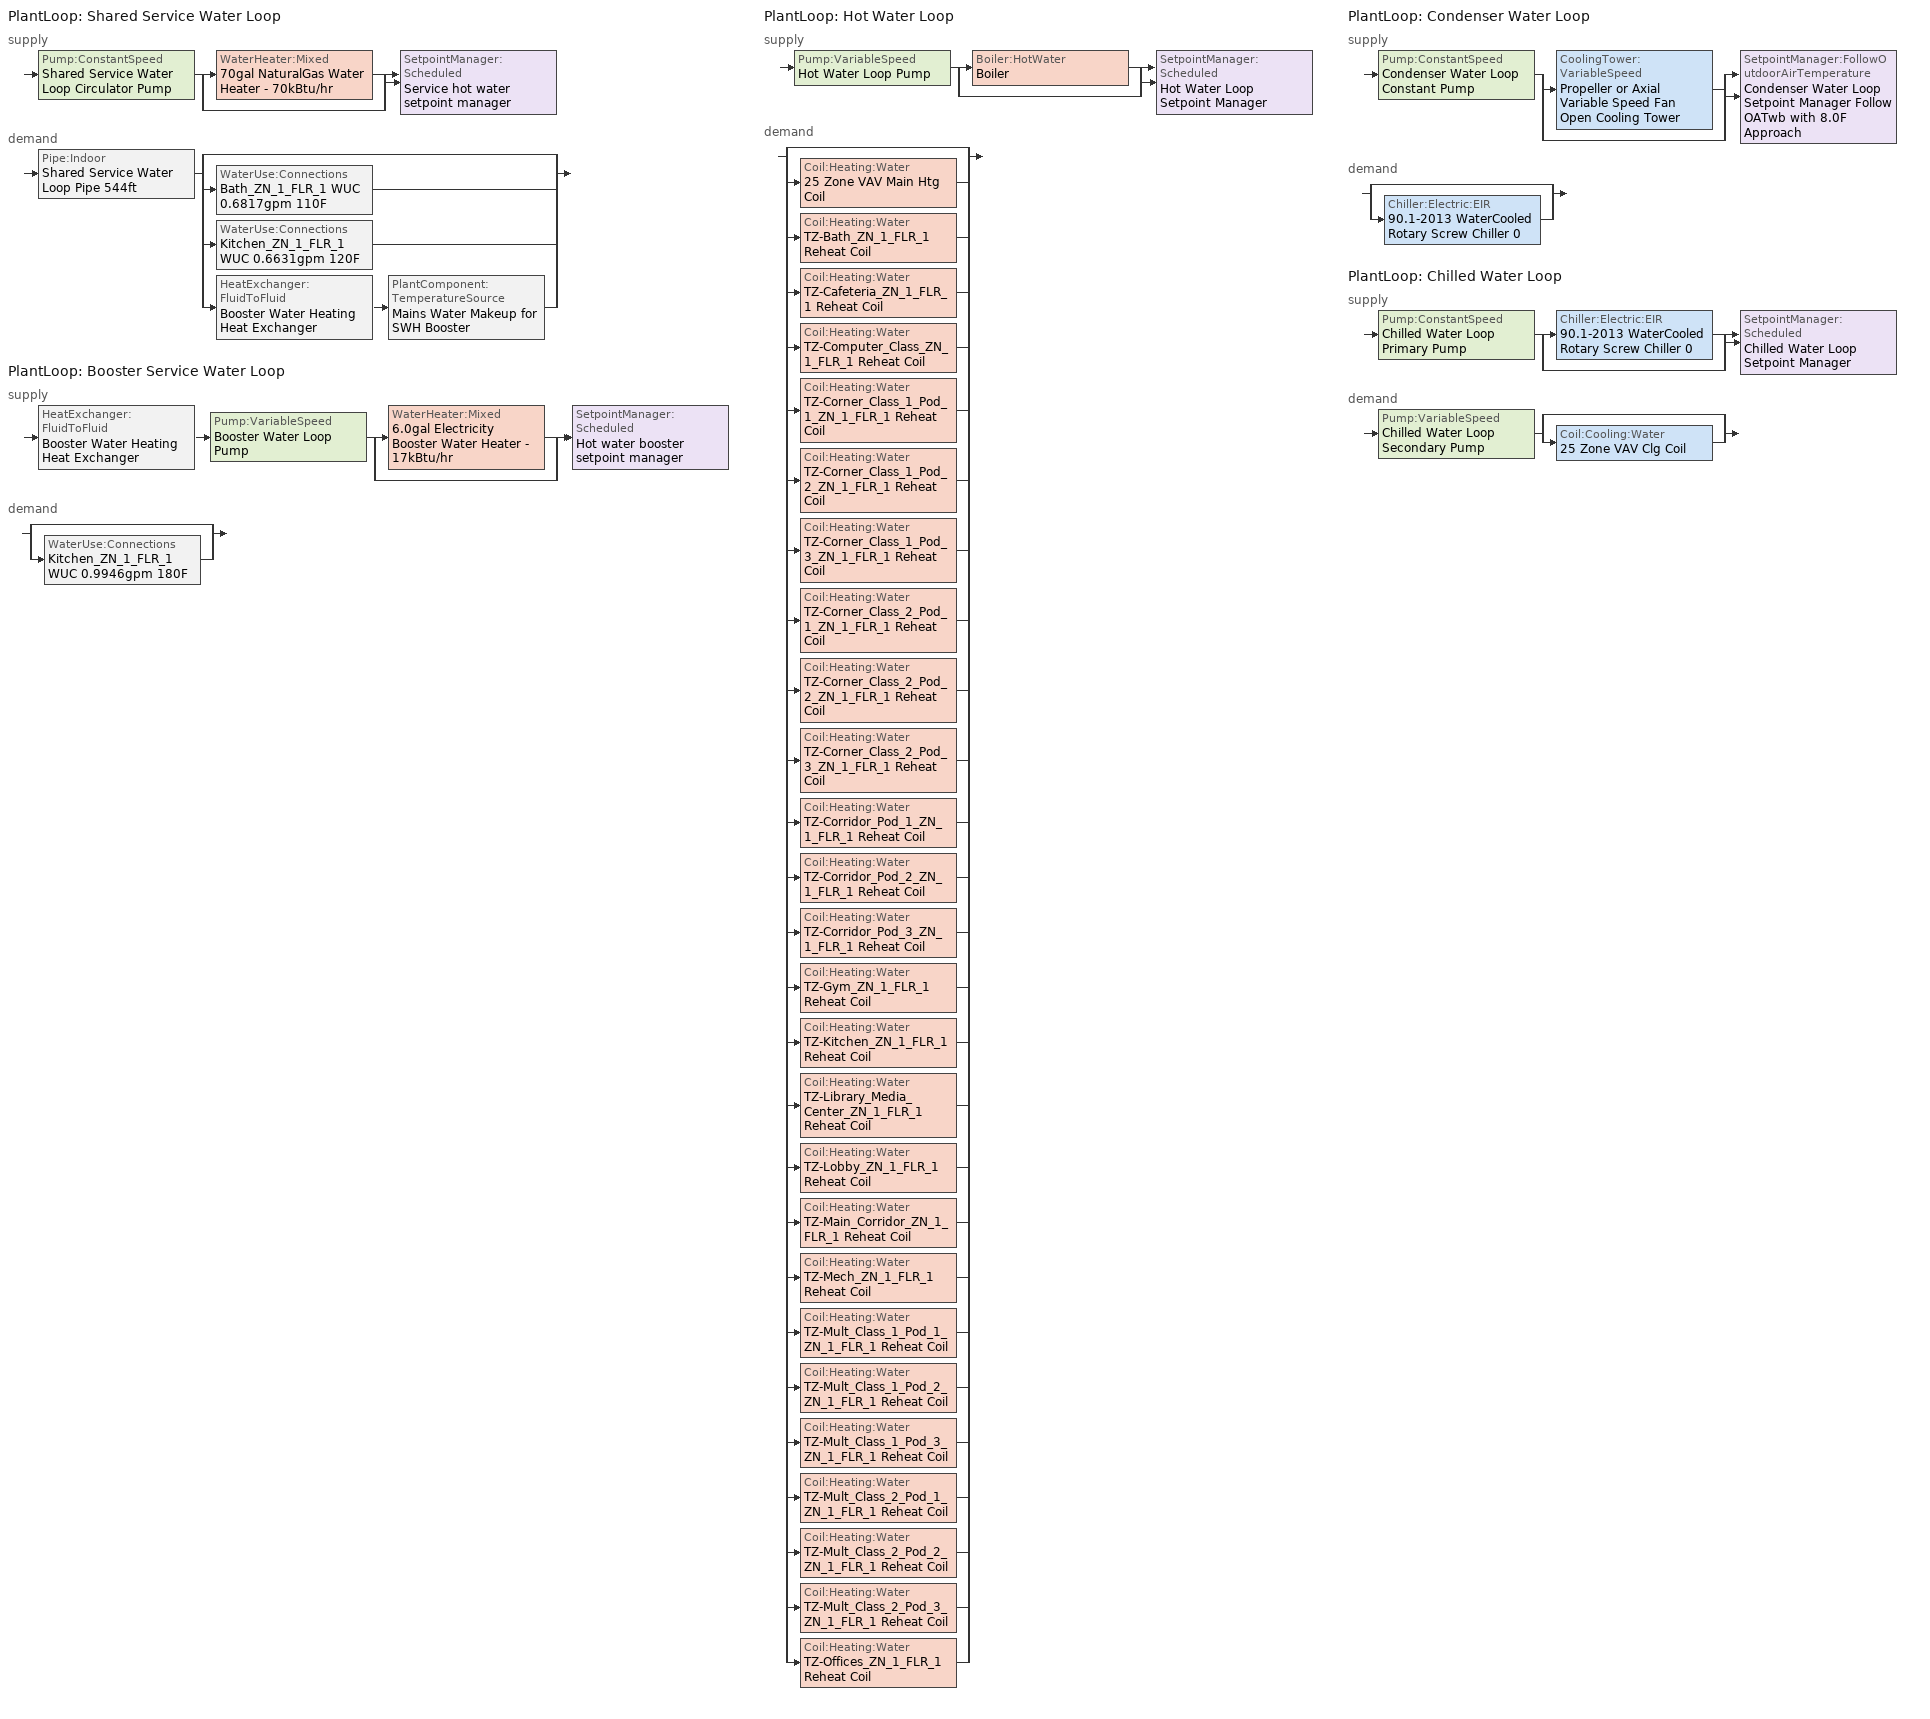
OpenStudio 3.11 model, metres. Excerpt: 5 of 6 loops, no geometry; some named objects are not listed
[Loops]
PlantLoop 'Shared Service Water Loop'
 supply: Pump:ConstantSpeed 'Shared Service Water Loop Circulator Pump' > split
  | WaterHeater:Mixed '70gal NaturalGas Water Heater - 70kBtu/hr'
  | bypass
  join > SetpointManager:Scheduled 'Service hot water setpoint manager'
 demand: Pipe:Indoor 'Shared Service Water Loop Pipe 544ft' > split
  | bypass
  | WaterUse:Connections 'Bath_ZN_1_FLR_1 WUC 0.6817gpm 110F'
  | WaterUse:Connections 'Kitchen_ZN_1_FLR_1 WUC 0.6631gpm 120F'
  | HeatExchanger:FluidToFluid 'Booster Water Heating Heat Exchanger' > PlantComponent:TemperatureSource 'Mains Water Makeup for SWH Booster'
PlantLoop 'Booster Service Water Loop'
 supply: HeatExchanger:FluidToFluid 'Booster Water Heating Heat Exchanger' > Pump:VariableSpeed 'Booster Water Loop Pump' > split
  | WaterHeater:Mixed '6.0gal Electricity Booster Water Heater - 17kBtu/hr'
  | bypass
  join > SetpointManager:Scheduled 'Hot water booster setpoint manager'
 demand: split
  | bypass
  | WaterUse:Connections 'Kitchen_ZN_1_FLR_1 WUC 0.9946gpm 180F'
PlantLoop 'Hot Water Loop'
 supply: Pump:VariableSpeed 'Hot Water Loop Pump' > split
  | Boiler:HotWater 'Boiler'
  | bypass
  join > SetpointManager:Scheduled 'Hot Water Loop Setpoint Manager'
 demand: split
  | bypass
  | Coil:Heating:Water '25 Zone VAV Main Htg Coil'
  | Coil:Heating:Water 'TZ-Bath_ZN_1_FLR_1 Reheat Coil'
  | Coil:Heating:Water 'TZ-Cafeteria_ZN_1_FLR_1 Reheat Coil'
  | Coil:Heating:Water 'TZ-Computer_Class_ZN_1_FLR_1 Reheat Coil'
  | Coil:Heating:Water 'TZ-Corner_Class_1_Pod_1_ZN_1_FLR_1 Reheat Coil'
  | Coil:Heating:Water 'TZ-Corner_Class_1_Pod_2_ZN_1_FLR_1 Reheat Coil'
  | Coil:Heating:Water 'TZ-Corner_Class_1_Pod_3_ZN_1_FLR_1 Reheat Coil'
  | Coil:Heating:Water 'TZ-Corner_Class_2_Pod_1_ZN_1_FLR_1 Reheat Coil'
  | Coil:Heating:Water 'TZ-Corner_Class_2_Pod_2_ZN_1_FLR_1 Reheat Coil'
  | Coil:Heating:Water 'TZ-Corner_Class_2_Pod_3_ZN_1_FLR_1 Reheat Coil'
  | Coil:Heating:Water 'TZ-Corridor_Pod_1_ZN_1_FLR_1 Reheat Coil'
  | Coil:Heating:Water 'TZ-Corridor_Pod_2_ZN_1_FLR_1 Reheat Coil'
  | Coil:Heating:Water 'TZ-Corridor_Pod_3_ZN_1_FLR_1 Reheat Coil'
  | Coil:Heating:Water 'TZ-Gym_ZN_1_FLR_1 Reheat Coil'
  | Coil:Heating:Water 'TZ-Kitchen_ZN_1_FLR_1 Reheat Coil'
  | Coil:Heating:Water 'TZ-Library_Media_Center_ZN_1_FLR_1 Reheat Coil'
  | Coil:Heating:Water 'TZ-Lobby_ZN_1_FLR_1 Reheat Coil'
  | Coil:Heating:Water 'TZ-Main_Corridor_ZN_1_FLR_1 Reheat Coil'
  | Coil:Heating:Water 'TZ-Mech_ZN_1_FLR_1 Reheat Coil'
  | Coil:Heating:Water 'TZ-Mult_Class_1_Pod_1_ZN_1_FLR_1 Reheat Coil'
  | Coil:Heating:Water 'TZ-Mult_Class_1_Pod_2_ZN_1_FLR_1 Reheat Coil'
  | Coil:Heating:Water 'TZ-Mult_Class_1_Pod_3_ZN_1_FLR_1 Reheat Coil'
  | Coil:Heating:Water 'TZ-Mult_Class_2_Pod_1_ZN_1_FLR_1 Reheat Coil'
  | Coil:Heating:Water 'TZ-Mult_Class_2_Pod_2_ZN_1_FLR_1 Reheat Coil'
  | Coil:Heating:Water 'TZ-Mult_Class_2_Pod_3_ZN_1_FLR_1 Reheat Coil'
  | Coil:Heating:Water 'TZ-Offices_ZN_1_FLR_1 Reheat Coil'
PlantLoop 'Condenser Water Loop'
 supply: Pump:ConstantSpeed 'Condenser Water Loop Constant Pump' > split
  | CoolingTower:VariableSpeed 'Propeller or Axial Variable Speed Fan Open Cooling Tower'
  | bypass
  join > SetpointManager:FollowOutdoorAirTemperature 'Condenser Water Loop Setpoint Manager Follow OATwb with 8.0F Approach'
 demand: split
  | bypass
  | Chiller:Electric:EIR '90.1-2013 WaterCooled  Rotary Screw Chiller 0'
PlantLoop 'Chilled Water Loop'
 supply: Pump:ConstantSpeed 'Chilled Water Loop Primary Pump' > split
  | Chiller:Electric:EIR '90.1-2013 WaterCooled  Rotary Screw Chiller 0'
  | bypass
  join > SetpointManager:Scheduled 'Chilled Water Loop Setpoint Manager'
 demand: Pump:VariableSpeed 'Chilled Water Loop Secondary Pump' > split
  | bypass
  | Coil:Cooling:Water '25 Zone VAV Clg Coil'
[Construction]
Copper pipe 0.75in type L with 0.5in fiberglass batt: Fiberglass batt 0.5in, Copper pipe 0.75in type L
[Material] Roughness=Smooth; Thermal Absorptance=0.9; Solar Absorptance=0.7; Visible Absorptance=0.7
Name | Thickness {m} | Conductivity {W/m-K} | Density {kg/m3} | Specific Heat {J/kg-K}
Copper pipe 0.75in type L | 0.001143 | 386 | 8906.27 | 385.1856
Fiberglass batt 0.5in | 0.0127 | 0.0663448 | 11.2129 | 837.36
[WaterUse:Equipment:Definition] Sensible Fraction Schedule=Fraction Sensible - 0.2; Latent Fraction Schedule=Fraction Latent - 0.05
Name | Peak Flow Rate {m3/s} | Target Temperature Schedule
Bath_ZN_1_FLR_1 Water Use 0.6817gpm 110F | 4.30095e-05 | Mixed Water At Faucet Temp - 110F
Kitchen_ZN_1_FLR_1 Dishwasher Booster 0.9946gpm 180F | 6.27486e-05 | Mixed Water At Faucet Temp - 180F
Kitchen_ZN_1_FLR_1 Water Use 0.6631gpm 120F | 4.18324e-05 | Mixed Water At Faucet Temp - 120F
[WaterUse:Equipment] Flow Rate Fraction Schedule=SchoolPrimary BLDG_SWH_SCH
Name | Water Use Equipment Definition | Space
Bath_ZN_1_FLR_1 Service Water Use 0.6817gpm 110F | Bath_ZN_1_FLR_1 Water Use 0.6817gpm 110F | Bath_ZN_1_FLR_1
Kitchen_ZN_1_FLR_1 Service Water Use 0.9946gpm 180F | Kitchen_ZN_1_FLR_1 Dishwasher Booster 0.9946gpm 180F | Kitchen_ZN_1_FLR_1
Kitchen_ZN_1_FLR_1 Service Water Use 0.6631gpm 120F | Kitchen_ZN_1_FLR_1 Water Use 0.6631gpm 120F | Kitchen_ZN_1_FLR_1
[WaterUse:Connections] Drain Water Heat Exchanger Type=None; Drain Water Heat Exchanger Destination=Plant
Name | Water Use Equipment Name 1
Bath_ZN_1_FLR_1 WUC 0.6817gpm 110F | Bath_ZN_1_FLR_1 Service Water Use 0.6817gpm 110F
Kitchen_ZN_1_FLR_1 WUC 0.9946gpm 180F | Kitchen_ZN_1_FLR_1 Service Water Use 0.9946gpm 180F
Kitchen_ZN_1_FLR_1 WUC 0.6631gpm 120F | Kitchen_ZN_1_FLR_1 Service Water Use 0.6631gpm 120F
[PlantLoop] Glycol Concentration=0; Plant Loop Volume {m3}=Autocalculate; Load Distribution Scheme=Optimal
Name | Maximum Loop Temperature {C} | Minimum Loop Temperature {C} | Fluid Type | Common Pipe Simulation
Shared Service Water Loop | 82.2222 | 51.6667
Booster Service Water Loop
Hot Water Loop |  | 10 | Water
Condenser Water Loop | 80 | 5
Chilled Water Loop | 40 | 1 |  | CommonPipe
[Sizing:Plant]
Name | Loop Type | Design Loop Exit Temperature {C} | Loop Design Temperature Difference {deltaC} | Sizing Option | Zone Timesteps in Averaging Window | Coincident Sizing Factor Mode
Shared Service Water Loop | Heating | 60 | 5 | NonCoincident | 1 | None
Booster Service Water Loop | Heating | 82.2222 | 5 | NonCoincident | 1 | None
Hot Water Loop | Heating | 82.2222 | 11.1111 | NonCoincident | 1 | None
Condenser Water Loop | Condenser | 29.4444 | 5.55556 | Coincident | 6 | GlobalCoolingSizingFactor
Chilled Water Loop | Cooling | 6.66667 | 5.61111 | NonCoincident | 1 | None
[SetpointManager:Scheduled] Control Variable=Temperature
Name | Schedule | Setpoint Node or NodeList
Service hot water setpoint manager | Service Water Loop Temp - 140F | Shared Service Water Loop Supply Outlet Node
Hot water booster setpoint manager | Service Water Booster Temp - 180F | Booster Service Water Loop Supply Outlet Node
Hot Water Loop Setpoint Manager | Hot Water Loop Temp - 180F | Hot Water Loop Supply Outlet Node
Chilled Water Loop Setpoint Manager | Chilled Water Loop Temp - 44F | Chilled Water Loop Supply Outlet Node
[Pump:ConstantSpeed] Rated Flow Rate {m3/s}=autosize; Rated Power Consumption {W}=autosize; Fraction of Motor Inefficiencies to Fluid Stream=0; Pump Control Type=Intermittent; Design Power Sizing Method=PowerPerFlowPerPressure; Design Electric Power per Unit Flow Rate {W/(m3/s)}=348701.1; Design Shaft Power per Unit Flow Rate per Unit Head {W-s/m3-Pa}=1.28205
Name | Rated Pump Head {Pa} | Motor Efficiency
Shared Service Water Loop Circulator Pump | 29890.7 | 0.3
Condenser Water Loop Constant Pump | 148557 | 0.9
Chilled Water Loop Primary Pump | 44836 | 0.9
[WaterHeater:Mixed] Deadband Temperature Difference {deltaC}=2; Heater Control Type=Cycle; Off Cycle Parasitic Fuel Consumption Rate {W}=0; Off Cycle Parasitic Heat Fraction to Tank=0.8; On Cycle Parasitic Fuel Consumption Rate {W}=0; Ambient Temperature Indicator=Schedule; Ambient Temperature Schedule=Water Heater Ambient Temp Schedule 71.6F; Use Side Effectiveness=1; Source Side Effectiveness=1; Use Side Design Flow Rate {m3/s}=autosize; Source Side Design Flow Rate {m3/s}=autosize; Indirect Water Heating Recovery Time {hr}=1.5; Source Side Flow Control Mode=IndirectHeatPrimarySetpoint
Name | Tank Volume {m3} | Setpoint Temperature Schedule | Maximum Temperature Limit {C} | Heater Maximum Capacity {W} | Heater Fuel Type | Heater Thermal Efficiency | Off Cycle Parasitic Fuel Type | On Cycle Parasitic Fuel Type | Off Cycle Loss Coefficient to Ambient Temperature {W/K} | On Cycle Loss Coefficient to Ambient Temperature {W/K}
70gal NaturalGas Water Heater - 70kBtu/hr | 0.266183 | Service Water Loop Temp - 140F | 60 | 20608.2 | NaturalGas | 0.78 | NaturalGas | NaturalGas | 6 | 6
6.0gal Electricity Booster Water Heater - 17kBtu/hr | 0.0227125 | Service Water Loop Temp - 180F | 82.2222 | 4877.35 | Electricity | 1 | Electricity | Electricity | 1.053 | 1.053
[WaterHeater:Sizing] Design Mode=PeakDraw; Time Storage Can Meet Peak Draw {hr}=0.538503; Nominal Tank Volume for Autosizing Plant Connections {m3}=1
Name | Time for Tank Recovery {hr}
70gal NaturalGas Water Heater - 70kBtu/hr | 0.5
6.0gal Electricity Booster Water Heater - 17kBtu/hr | 1
[Pipe:Indoor]
Shared Service Water Loop Pipe 544ft: Construction=Copper pipe 0.75in type L with 0.5in fiberglass batt; Environment Type=Schedule; Ambient Temperature Schedule=Shared Service Water Loop Piping Air Temp - 70F; Ambient Air Velocity Schedule=Shared Service Water Loop Piping Air Velocity - 0.67mph; Pipe Inside Diameter {m}=0.019939; Pipe Length {m}=165.783
[Pump:VariableSpeed] Skin Loss Radiative Fraction=0.5; Design Power Sizing Method=PowerPerFlowPerPressure; Design Electric Power per Unit Flow Rate {W/(m3/s)}=348701.1; Design Shaft Power per Unit Flow Rate per Unit Head {W-s/m3-Pa}=1.28205; Design Minimum Flow Rate Fraction=0
Name | Rated Pump Head {Pa} | Rated Power Consumption {W} | Motor Efficiency | Minimum Flow Rate {m3/s} | Pump Control Type | Fraction of Motor Inefficiencies to Fluid Stream | Coefficient 1 of the Part Load Performance Curve | Coefficient 2 of the Part Load Performance Curve | Coefficient 3 of the Part Load Performance Curve | Coefficient 4 of the Part Load Performance Curve
Booster Water Loop Pump | 0 | 0 | 1 | 0 | Continuous
Hot Water Loop Pump | 179344 |  | 0.9 |  | Intermittent
Chilled Water Loop Secondary Pump | 134508 |  | 0.9 |  | Intermittent | 0 | 0 | 0.0205 | 0.4101 | 0.5753
[HeatExchanger:FluidToFluid]
Booster Water Heating Heat Exchanger: Loop Demand Side Design Flow Rate {m3/s}=autosize; Loop Supply Side Design Flow Rate {m3/s}=autosize; Heat Exchange Model Type=Ideal; Heat Exchanger U-Factor Times Area Value {W/K}=autosize; Control Type=UncontrolledOn; Minimum Temperature Difference to Activate Heat Exchanger {deltaC}=0.01; Heat Transfer Metering End Use Type=LoopToLoop; Component Override Cooling Control Temperature Mode=Loop; Sizing Factor=1; Operation Minimum Temperature Limit {C}=0; Operation Maximum Temperature Limit {C}=100
[PlantComponent:TemperatureSource]
Mains Water Makeup for SWH Booster: Design Volume Flow Rate {m3/s}=autosize; Temperature Specification Type=Scheduled; Source Temperature {C}=12.4667; Source Temperature Schedule=Booster Water Makeup Temperature
[Boiler:HotWater]
Boiler: Fuel Type=NaturalGas; Nominal Thermal Efficiency=0.78; Efficiency Curve Temperature Evaluation Variable=LeavingBoiler; Minimum Part Load Ratio=0; Maximum Part Load Ratio=1.2; Optimum Part Load Ratio=1; Water Outlet Upper Temperature Limit {C}=95; Boiler Flow Mode=LeavingSetpointModulated; On Cycle Parasitic Electric Load {W}=0; Off Cycle Parasitic Fuel Load {W}=0; Sizing Factor=1
[SetpointManager:FollowOutdoorAirTemperature]
Condenser Water Loop Setpoint Manager Follow OATwb with 8.0F Approach: Control Variable=Temperature; Reference Temperature Type=OutdoorAirWetBulb; Offset Temperature Difference {deltaC}=4.44444; Maximum Setpoint Temperature {C}=29.4444; Minimum Setpoint Temperature {C}=21.1111; Setpoint Node or NodeList=Condenser Water Loop Supply Outlet Node
[CoolingTower:VariableSpeed]
Propeller or Axial Variable Speed Fan Open Cooling Tower: Model Type=CoolToolsCrossFlow; Design Inlet Air Wet-Bulb Temperature {C}=25; Design Approach Temperature {deltaC}=4.44444; Design Range Temperature {deltaC}=5.55556; Design Water Flow Rate {m3/s}=autosize; Design Air Flow Rate {m3/s}=autosize; Design Fan Power {W}=autosize; Fan Power Ratio Function of Air Flow Rate Ratio Curve=VSD-TWR-FAN-FPLR; Minimum Air Flow Rate Ratio=0.2; Fraction of Tower Capacity in Free Convection Regime=0.125; Basin Heater Capacity {W/K}=0; Basin Heater Setpoint Temperature {C}=2; Evaporation Loss Mode=SaturatedExit; Evaporation Loss Factor {percent/K}=0.2; Drift Loss Percent {percent}=0.008; Blowdown Calculation Mode=ConcentrationRatio; Blowdown Concentration Ratio=3; Number of Cells=1; Sizing Factor=1
[Chiller:Electric:EIR]
90.1-2013 WaterCooled  Rotary Screw Chiller 0: Reference Capacity {W}=Autosize; Reference COP {W/W}=5.32879; Reference Leaving Chilled Water Temperature {C}=6.66667; Reference Entering Condenser Fluid Temperature {C}=35; Reference Chilled Water Flow Rate {m3/s}=Autosize; Cooling Capacity Function of Temperature Curve=Curve Biquadratic 1; Electric Input to Cooling Output Ratio Function of Temperature Curve=Curve Biquadratic 2; Electric Input to Cooling Output Ratio Function of Part Load Ratio Curve=Curve Quadratic 1; Minimum Part Load Ratio=0.15; Maximum Part Load Ratio=1; Optimum Part Load Ratio=1; Minimum Unloading Ratio=0.25; Condenser Type=WaterCooled; Leaving Chilled Water Lower Temperature Limit {C}=2.22222; Chiller Flow Mode=ConstantFlow; Design Heat Recovery Water Flow Rate {m3/s}=Autosize; Sizing Factor=1; Basin Heater Setpoint Temperature {C}=10; Condenser Heat Recovery Relative Capacity Fraction=1; Condenser Flow Control=ConstantFlow; Condenser Minimum Flow Fraction=0.2; Thermosiphon Minimum Temperature Difference=0
[Coil:Heating:Water] Availability Schedule=Always On Discrete; Rated Inlet Water Temperature {C}=82.2222; Rated Outlet Water Temperature {C}=71.1111
Name | Rated Inlet Air Temperature {C} | Rated Outlet Air Temperature {C}
25 Zone VAV Main Htg Coil | 7.22222 | 12.7778
TZ-Bath_ZN_1_FLR_1 Reheat Coil; TZ-Cafeteria_ZN_1_FLR_1 Reheat Coil; TZ-Computer_Class_ZN_1_FLR_1 Reheat Coil; TZ-Corner_Class_1_Pod_1_ZN_1_FLR_1 Reheat Coil; TZ-Corner_Class_1_Pod_2_ZN_1_FLR_1 Reheat Coil; TZ-Corner_Class_1_Pod_3_ZN_1_FLR_1 Reheat Coil; TZ-Corner_Class_2_Pod_1_ZN_1_FLR_1 Reheat Coil; TZ-Corner_Class_2_Pod_2_ZN_1_FLR_1 Reheat Coil; TZ-Corner_Class_2_Pod_3_ZN_1_FLR_1 Reheat Coil; TZ-Corridor_Pod_1_ZN_1_FLR_1 Reheat Coil; TZ-Corridor_Pod_2_ZN_1_FLR_1 Reheat Coil; TZ-Corridor_Pod_3_ZN_1_FLR_1 Reheat Coil; TZ-Gym_ZN_1_FLR_1 Reheat Coil; TZ-Kitchen_ZN_1_FLR_1 Reheat Coil; TZ-Library_Media_Center_ZN_1_FLR_1 Reheat Coil; TZ-Lobby_ZN_1_FLR_1 Reheat Coil; TZ-Main_Corridor_ZN_1_FLR_1 Reheat Coil; TZ-Mech_ZN_1_FLR_1 Reheat Coil; TZ-Mult_Class_1_Pod_1_ZN_1_FLR_1 Reheat Coil; TZ-Mult_Class_1_Pod_2_ZN_1_FLR_1 Reheat Coil; TZ-Mult_Class_1_Pod_3_ZN_1_FLR_1 Reheat Coil; TZ-Mult_Class_2_Pod_1_ZN_1_FLR_1 Reheat Coil; TZ-Mult_Class_2_Pod_2_ZN_1_FLR_1 Reheat Coil; TZ-Mult_Class_2_Pod_3_ZN_1_FLR_1 Reheat Coil; TZ-Offices_ZN_1_FLR_1 Reheat Coil | 12.7778 | 40
[Controller:WaterCoil] Minimum Actuated Flow {m3/s}=0
Name | Water Coil | Action | Controller Convergence Tolerance {deltaC}
25 Zone VAV Main Htg Coil Controller | 25 Zone VAV Main Htg Coil | Normal | 0.1
25 Zone VAV Clg Coil Controller | 25 Zone VAV Clg Coil | Reverse
TZ-Bath_ZN_1_FLR_1 Reheat Coil Controller | TZ-Bath_ZN_1_FLR_1 Reheat Coil | Normal | 0.1
TZ-Cafeteria_ZN_1_FLR_1 Reheat Coil Controller | TZ-Cafeteria_ZN_1_FLR_1 Reheat Coil | Normal | 0.1
TZ-Computer_Class_ZN_1_FLR_1 Reheat Coil Controller | TZ-Computer_Class_ZN_1_FLR_1 Reheat Coil | Normal | 0.1
TZ-Corner_Class_1_Pod_1_ZN_1_FLR_1 Reheat Coil Controller | TZ-Corner_Class_1_Pod_1_ZN_1_FLR_1 Reheat Coil | Normal | 0.1
TZ-Corner_Class_1_Pod_2_ZN_1_FLR_1 Reheat Coil Controller | TZ-Corner_Class_1_Pod_2_ZN_1_FLR_1 Reheat Coil | Normal | 0.1
TZ-Corner_Class_1_Pod_3_ZN_1_FLR_1 Reheat Coil Controller | TZ-Corner_Class_1_Pod_3_ZN_1_FLR_1 Reheat Coil | Normal | 0.1
TZ-Corner_Class_2_Pod_1_ZN_1_FLR_1 Reheat Coil Controller | TZ-Corner_Class_2_Pod_1_ZN_1_FLR_1 Reheat Coil | Normal | 0.1
TZ-Corner_Class_2_Pod_2_ZN_1_FLR_1 Reheat Coil Controller | TZ-Corner_Class_2_Pod_2_ZN_1_FLR_1 Reheat Coil | Normal | 0.1
TZ-Corner_Class_2_Pod_3_ZN_1_FLR_1 Reheat Coil Controller | TZ-Corner_Class_2_Pod_3_ZN_1_FLR_1 Reheat Coil | Normal | 0.1
TZ-Corridor_Pod_1_ZN_1_FLR_1 Reheat Coil Controller | TZ-Corridor_Pod_1_ZN_1_FLR_1 Reheat Coil | Normal | 0.1
TZ-Corridor_Pod_2_ZN_1_FLR_1 Reheat Coil Controller | TZ-Corridor_Pod_2_ZN_1_FLR_1 Reheat Coil | Normal | 0.1
TZ-Corridor_Pod_3_ZN_1_FLR_1 Reheat Coil Controller | TZ-Corridor_Pod_3_ZN_1_FLR_1 Reheat Coil | Normal | 0.1
TZ-Gym_ZN_1_FLR_1 Reheat Coil Controller | TZ-Gym_ZN_1_FLR_1 Reheat Coil | Normal | 0.1
TZ-Kitchen_ZN_1_FLR_1 Reheat Coil Controller | TZ-Kitchen_ZN_1_FLR_1 Reheat Coil | Normal | 0.1
TZ-Library_Media_Center_ZN_1_FLR_1 Reheat Coil Controller | TZ-Library_Media_Center_ZN_1_FLR_1 Reheat Coil | Normal | 0.1
TZ-Lobby_ZN_1_FLR_1 Reheat Coil Controller | TZ-Lobby_ZN_1_FLR_1 Reheat Coil | Normal | 0.1
TZ-Main_Corridor_ZN_1_FLR_1 Reheat Coil Controller | TZ-Main_Corridor_ZN_1_FLR_1 Reheat Coil | Normal | 0.1
TZ-Mech_ZN_1_FLR_1 Reheat Coil Controller | TZ-Mech_ZN_1_FLR_1 Reheat Coil | Normal | 0.1
TZ-Mult_Class_1_Pod_1_ZN_1_FLR_1 Reheat Coil Controller | TZ-Mult_Class_1_Pod_1_ZN_1_FLR_1 Reheat Coil | Normal | 0.1
TZ-Mult_Class_1_Pod_2_ZN_1_FLR_1 Reheat Coil Controller | TZ-Mult_Class_1_Pod_2_ZN_1_FLR_1 Reheat Coil | Normal | 0.1
TZ-Mult_Class_1_Pod_3_ZN_1_FLR_1 Reheat Coil Controller | TZ-Mult_Class_1_Pod_3_ZN_1_FLR_1 Reheat Coil | Normal | 0.1
TZ-Mult_Class_2_Pod_1_ZN_1_FLR_1 Reheat Coil Controller | TZ-Mult_Class_2_Pod_1_ZN_1_FLR_1 Reheat Coil | Normal | 0.1
TZ-Mult_Class_2_Pod_2_ZN_1_FLR_1 Reheat Coil Controller | TZ-Mult_Class_2_Pod_2_ZN_1_FLR_1 Reheat Coil | Normal | 0.1
TZ-Mult_Class_2_Pod_3_ZN_1_FLR_1 Reheat Coil Controller | TZ-Mult_Class_2_Pod_3_ZN_1_FLR_1 Reheat Coil | Normal | 0.1
TZ-Offices_ZN_1_FLR_1 Reheat Coil Controller | TZ-Offices_ZN_1_FLR_1 Reheat Coil | Normal | 0.1
[Coil:Cooling:Water]
25 Zone VAV Clg Coil: Availability Schedule=Always On Discrete; Design Inlet Water Temperature {C}=Autosize; Heat Exchanger Configuration=CrossFlow
[Schedule:Constant]
Name | Value
Always On Discrete | 1
Booster Water Makeup Temperature | 12.4667
[Schedule:Ruleset]
SchoolPrimary BLDG_SWH_SCH: Default Day Schedule=SchoolPrimary BLDG_SWH_SCH Default; Summer Design Day Schedule=SchoolPrimary BLDG_SWH_SCH Summer Design Day; Winter Design Day Schedule=SchoolPrimary BLDG_SWH_SCH Winter Design Day
Fraction Sensible - 0.2: Default Day Schedule=Fraction Sensible - 0.2 Default
Fraction Latent - 0.05: Default Day Schedule=Fraction Latent - 0.05 Default
Mixed Water At Faucet Temp - 110F: Default Day Schedule=Mixed Water At Faucet Temp - 110F Default
Mixed Water At Faucet Temp - 180F: Default Day Schedule=Mixed Water At Faucet Temp - 180F Default
Mixed Water At Faucet Temp - 120F: Default Day Schedule=Mixed Water At Faucet Temp - 120F Default
Service Water Loop Temp - 140F: Default Day Schedule=Service Water Loop Temp - 140F Default
Water Heater Ambient Temp Schedule 71.6F: Default Day Schedule=Water Heater Ambient Temp Schedule 71.6F Default
Shared Service Water Loop Piping Air Temp - 70F: Default Day Schedule=Shared Service Water Loop Piping Air Temp - 70F Default
Shared Service Water Loop Piping Air Velocity - 0.67mph: Default Day Schedule=Shared Service Water Loop Piping Air Velocity - 0.67mph Default
Service Water Loop Temp - 180F: Default Day Schedule=Service Water Loop Temp - 180F Default
Service Water Booster Temp - 180F: Default Day Schedule=Service Water Booster Temp - 180F Default
Hot Water Loop Temp - 180F: Default Day Schedule=Hot Water Loop Temp - 180F Default
Chilled Water Loop Temp - 44F: Default Day Schedule=Chilled Water Loop Temp - 44F Default
[Schedule:Day]
SchoolPrimary BLDG_SWH_SCH Default; SchoolPrimary BLDG_SWH_SCH Sat Day; SchoolPrimary BLDG_SWH_SCH Sun|Sat Day; SchoolPrimary BLDG_SWH_SCH Sun|Sat Day 1: No, 24, 0, 0
SchoolPrimary BLDG_SWH_SCH Summer Design Day: No, 7, 0, 0.05, 8, 0, 0.1, 9, 0, 0.34, 10, 0, 0.6, 11, 0, 0.63, 12, 0, 0.72, 13, 0, 0.79, 14, 0, 0.83, 15, 0, 0.61, 16, 0, 0.65, 18, 0, 0.1, 19, 0, 0.19, 20, 0, 0.25, 22, 0, 0.22, 23, 0, 0.12, 24, 0, 0.09
SchoolPrimary BLDG_SWH_SCH Wkdy Day; SchoolPrimary BLDG_SWH_SCH Wkdy Day 2: No, 8, 0, 0, 9, 0, 0.34, 10, 0, 0.6, 11, 0, 0.63, 12, 0, 0.72, 13, 0, 0.79, 14, 0, 0.83, 15, 0, 0.61, 16, 0, 0.65, 18, 0, 0.1, 19, 0, 0.19, 20, 0, 0.25, 24, 0, 0
SchoolPrimary BLDG_SWH_SCH Wkdy Day 1: No, 8, 0, 0, 18, 0, 0.1, 19, 0, 0.19, 20, 0, 0.25, 24, 0, 0
SchoolPrimary BLDG_SWH_SCH Winter Design Day: No, 9, 0, 0.03, 13, 0, 0.05, 24, 0, 0.03
Fraction Sensible - 0.2 Default: 24, 0, 0.2
Fraction Latent - 0.05 Default: 24, 0, 0.05
Mixed Water At Faucet Temp - 110F Default: 24, 0, 43.3333
Mixed Water At Faucet Temp - 180F Default; Service Water Loop Temp - 180F Default; Service Water Booster Temp - 180F Default; Hot Water Loop Temp - 180F Default: 24, 0, 82.2222
Mixed Water At Faucet Temp - 120F Default: 24, 0, 48.8889
Service Water Loop Temp - 140F Default: 24, 0, 60
Water Heater Ambient Temp Schedule 71.6F Default: 24, 0, 22
Shared Service Water Loop Piping Air Temp - 70F Default: 24, 0, 21.1
Shared Service Water Loop Piping Air Velocity - 0.67mph Default: 24, 0, 0.3
Chilled Water Loop Temp - 44F Default: 24, 0, 6.66667
[Schedule:Rule] Schedule Ruleset=SchoolPrimary BLDG_SWH_SCH; Date Specification Type=DateRange
Name | Rule Order | Day Schedule | Apply Saturday | Start Month | Start Day | End Month | End Day | Apply Sunday | Apply Monday | Apply Tuesday | Apply Wednesday | Apply Thursday | Apply Friday
Schedule Rule 78 | 5 | SchoolPrimary BLDG_SWH_SCH Sat Day | Yes | 9 | 16 | 12 | 31
Schedule Rule 79 | 4 | SchoolPrimary BLDG_SWH_SCH Sun|Sat Day | Yes | 1 | 1 | 6 | 15 | Yes
Schedule Rule 80 | 3 | SchoolPrimary BLDG_SWH_SCH Sun|Sat Day 1 | Yes | 6 | 16 | 9 | 15 | Yes
Schedule Rule 81 | 2 | SchoolPrimary BLDG_SWH_SCH Wkdy Day |  | 1 | 1 | 6 | 15 |  | Yes | Yes | Yes | Yes | Yes
Schedule Rule 82 | 1 | SchoolPrimary BLDG_SWH_SCH Wkdy Day 1 |  | 6 | 16 | 9 | 15 |  | Yes | Yes | Yes | Yes | Yes
Schedule Rule 83 | 0 | SchoolPrimary BLDG_SWH_SCH Wkdy Day 2 |  | 9 | 16 | 12 | 31 |  | Yes | Yes | Yes | Yes | Yes
[Curve:Cubic]
VSD-TWR-FAN-FPLR: Coefficient1 Constant=0.331629; Coefficient2 x=-0.885676; Coefficient3 x**2=0.605565; Coefficient4 x**3=0.948482; Minimum Value of x=0; Maximum Value of x=1
[Curve:Biquadratic] Minimum Value of x=5; Maximum Value of x=10; Minimum Value of y=24; Maximum Value of y=35
Name | Coefficient1 Constant | Coefficient2 x | Coefficient3 x**2 | Coefficient4 y | Coefficient5 y**2 | Coefficient6 x*y
Curve Biquadratic 1 | 1.02152 | 0.0370359 | 0.000233248 | -0.00389405 | -6.52536e-05 | -0.000268045
Curve Biquadratic 2 | 0.701769 | -0.00452016 | 0.00053311 | -0.00549821 | 0.000544579 | -0.000729032
[Curve:Quadratic]
Curve Quadratic 1: Coefficient1 Constant=0.0636912; Coefficient2 x=0.584888; Coefficient3 x**2=0.352803; Minimum Value of x=0; Maximum Value of x=1
